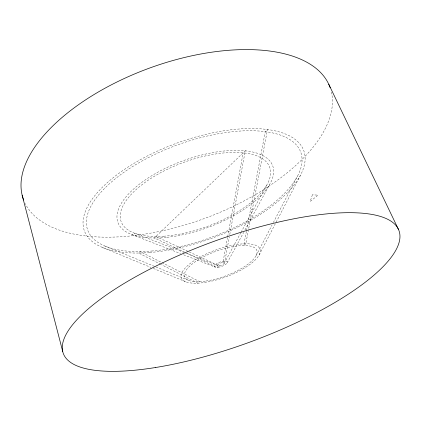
<?xml version="1.0" encoding="UTF-8"?>
<svg xmlns="http://www.w3.org/2000/svg" width="421" height="421" viewBox="0 0 421 421"><rect width="100%" height="100%" fill="white"/><g stroke="black" fill="none" stroke-linecap="round" stroke-linejoin="round"><path stroke-width="0.32" stroke-dasharray="2.1 1.58" d="M227.556 237.402L222.904 262.578L224.877 260.962L229.292 237.128M227.677 236.755L243.18 152.828M229.766 234.555L245.275 150.823L154.344 237.976L184.514 252.126M246.39 231.35L243.712 245.496L245.817 243.775L248.264 230.861M246.517 230.703L265.272 131.657L267.503 129.515L248.39 230.219M259.147 254.947L300.326 175.531M256.073 255.694L272.103 224.914M273.313 222.588L297.505 176.131M227.156 262.862L243.685 232.355M244.933 230.05L269.561 184.577M224.056 263.525L240.691 232.955M241.007 232.376L266.746 185.072M134.299 233.108L185.077 252.842M185.687 253.084L218.115 265.683M131.799 234.539L180.556 253.595M183.603 254.784L215.294 267.172M104.818 246.011L188.392 280.281M102.245 247.369L150.886 267.409M153.318 268.414L185.545 281.686M155.923 236.465L188.65 251.679M189.245 251.958L218.994 265.793L217.052 267.382L186.882 253.237M160.906 264.372L138.635 253.037L140.13 251.6L199.654 281.665L197.828 283.165L161.49 264.672M331.411 92.031A163.216 80.058 -20.1 0 1 203.764 218.741A163.216 80.058 -20.1 0 1 25.218 203.548M312.408 194.812L310.13 201.533L318.05 195.139L312.408 194.812M252.079 209.474L251.537 209.679L252.079 209.474M225.961 246.211L226.345 246.206L225.961 246.211M227.161 246.085L227.161 246.085M166.995 237.297A82.421 35.585 -20.1 0 0 272.755 165.942A82.421 35.585 -20.1 0 0 146.203 179.272A82.421 35.585 -20.1 0 0 166.995 237.297M163.68 236.207A79.09 34.133 -20.1 0 0 270.319 169.521A79.09 34.133 -20.1 0 0 152.249 177.578A79.09 34.133 -20.1 0 0 163.68 236.207M149.723 252.505A116.801 50.688 -20.1 0 0 304.436 152.812A116.801 50.688 -20.1 0 0 128.079 167.037A116.801 50.688 -20.1 0 0 149.723 252.505M151.544 251.048A113.423 49.194 -20.1 0 0 301.336 154.097A113.423 49.194 -20.1 0 0 129.779 168.358A113.423 49.194 -20.1 0 0 151.544 251.048M218.131 267.293A6.831 2.342 -20.1 0 0 227.382 261.941A6.831 2.342 -20.1 0 0 217.299 263.288A6.831 2.342 -20.1 0 0 218.131 267.293M219.552 265.746A3.415 1.168 -20.1 0 0 224.161 263.067A3.415 1.168 -20.1 0 0 219.109 263.751A3.415 1.168 -20.1 0 0 219.552 265.746M204.453 282.507A41.879 14.367 -20.1 0 0 260.12 249.427A41.879 14.367 -20.1 0 0 197.496 258.562A41.879 14.367 -20.1 0 0 204.453 282.507M205.958 281.039A38.453 13.188 -20.1 0 0 256.921 250.632A38.453 13.188 -20.1 0 0 199.307 259.152A38.453 13.188 -20.1 0 0 205.958 281.039"/><path stroke-width="0.63" d="M328.754 84.258L398.503 229.492M22.171 195.228L62.734 351.546M23.687 200.091A163.216 80.058 -20.1 0 1 149.097 68.244A163.216 80.058 -20.1 0 1 330.19 87.794M155.654 367.496A178.715 53.472 -20.1 0 0 399.655 233.123A178.715 53.472 -20.1 0 0 138.067 275.423A178.715 53.472 -20.1 0 0 155.654 367.496"/></g></svg>
